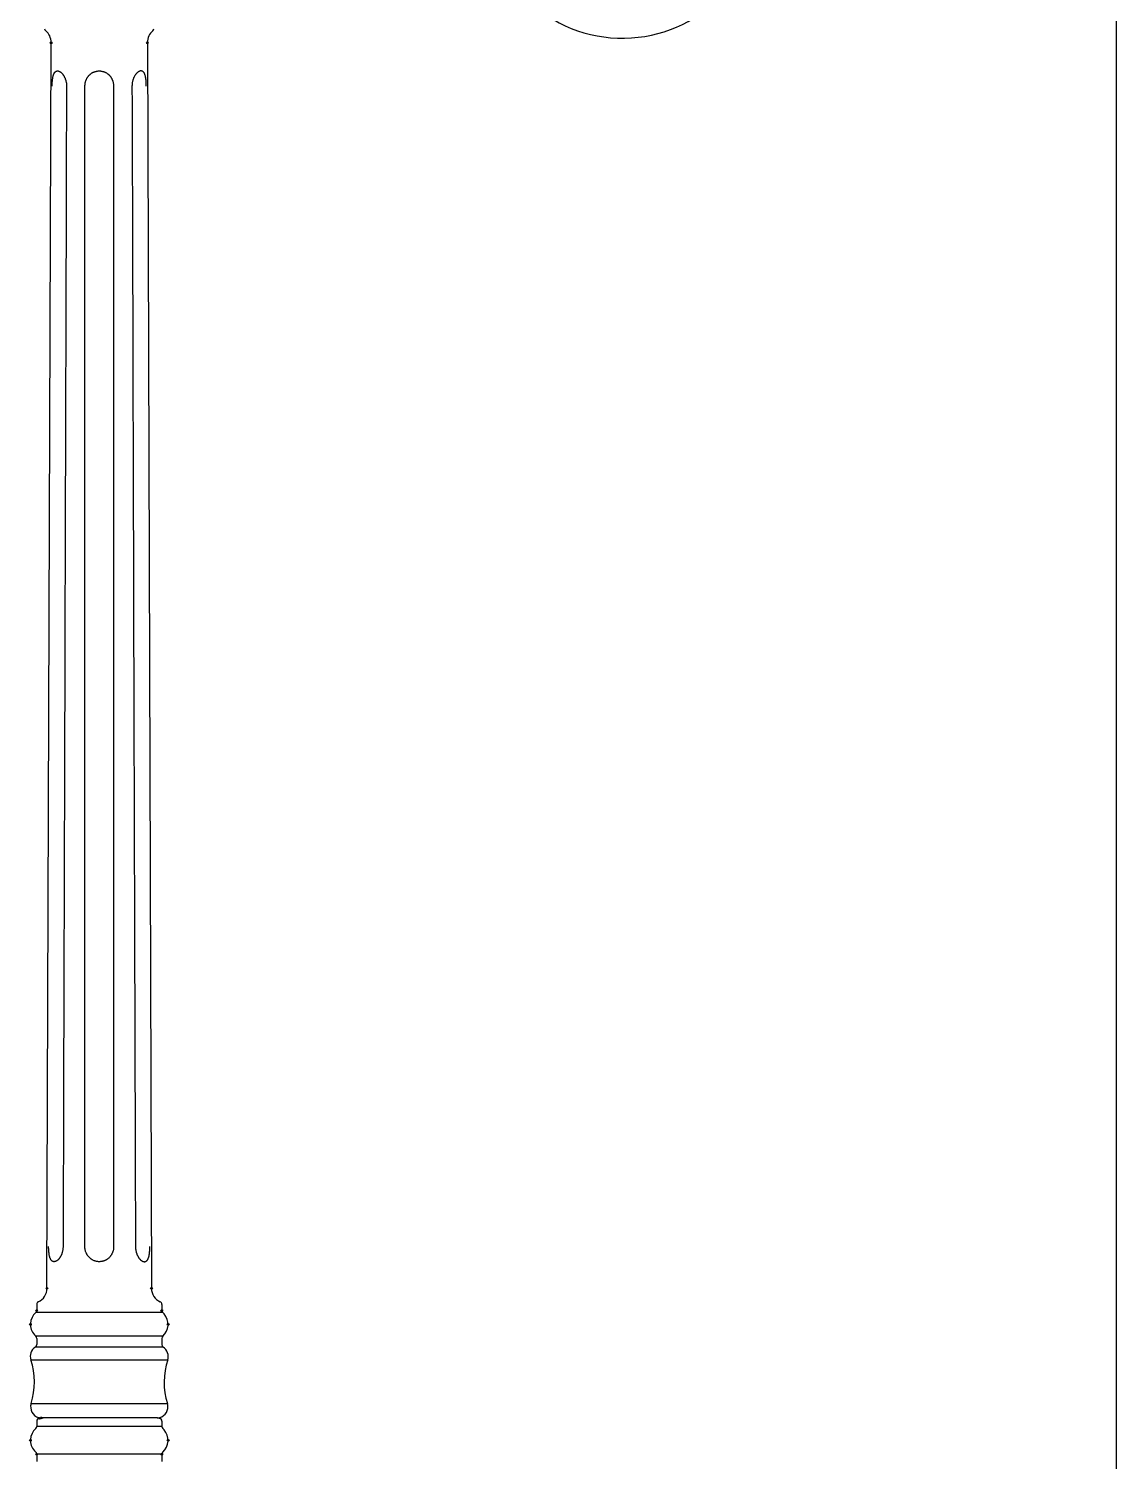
# Model space of a CAD drawing. Extents: x 0 to 113, y 0 to 427.
# Drawn here: x 18.1 to 101.7, y 244 to 354.1 of the extents above; entities that cross this region are included whole.
import ezdxf

# ---------------------------------------------------------------- set-up
doc = ezdxf.new("R2010")
doc.units = 0
doc.layers.add('LIVELLO_1', color=160, linetype='Continuous')

# ---------------------------------------------------------------- blocks, each defined once
blk = doc.blocks.new('AI9-BLK1')
at = {"layer": 'LIVELLO_1', "color": 7}
for p, q in [((45.63, 213.54), (45.63, 26.06)), ((-36.62, 43.47), (-36.3, 139.29)), ((-28.9, 139.29), (-28.58, 43.47)), ((-37.41, 42.23), (-37.41, 41.76)), ((-27.78, 42.23), (-27.78, 41.76)), ((-27.71, 41.6), (-37.48, 41.6)), ((-27.71, 39.79), (-37.48, 39.79)), ((-27.69, 38.95), (-37.51, 38.95)), ((-37.41, 39.62), (-37.41, 39.14)), ((-27.78, 39.62), (-27.78, 39.14)), ((-37.86, 37.97), (-27.33, 37.97)), ((-37.84, 34.61), (-27.36, 34.61)), ((-37.41, 33.25), (-37.41, 32.85)), ((-37.2, 33.47), (-36.91, 33.5)), ((-28.12, 33.5), (-37.07, 33.5)), ((-28.29, 33.5), (-36.91, 33.5)), ((-28, 33.47), (-28.29, 33.5)), ((-27.78, 33.25), (-27.78, 32.85)), ((-27.78, 32.85), (-37.41, 32.85)), ((-27.78, 30.71), (-37.41, 30.71)), ((-37.41, 30.71), (-37.41, 30.16)), ((-27.78, 30.71), (-27.78, 30.16))]:
    blk.add_line(p, q, dxfattribs=at)
for centre, radius in [((-28.58, 43.47), 0.0663), ((-37.19, 33.47), 0.0664), ((-37.89, 31.78), 0.0663), ((-27.3, 31.78), 0.0663)]:
    blk.add_circle(centre, radius, dxfattribs=at)
for centre, major_axis, ratio in [((-36.3, 139.25), (0.0015, -0.0679), 0.978199), ((-28.9, 139.25), (0.0005, -0.0679), 0.977129), ((-36.62, 43.47), (0.0668, 0), 0.98462), ((-37.41, 41.76), (0.0674, 0), 0.977012), ((-27.79, 41.76), (0.0674, 0), 0.977735), ((-37.89, 40.69), (0.0663, 0), 0.961323), ((-27.3, 40.69), (0.0663, 0), 0.961071), ((-37.07, 33.5), (0.0004, -0.0718), 0.924444), ((-37.41, 30.71), (0.0674, 0), 0.94888), ((-27.79, 30.71), (0.0674, 0), 0.949624)]:
    blk.add_ellipse(centre, major_axis=major_axis, ratio=ratio, dxfattribs=at)
for points, knots in [([(-2.88, 149.94), (-2.78, 144.13), (2, 139.51), (7.81, 139.61), (13.47, 139.7), (18.04, 144.27), (18.13, 149.94)], [0, 0, 0, 0, 1, 1, 1, 2, 2, 2, 2]), ([(-36.22, 135.92), (-36.22, 135.97), (-36.22, 136.01), (-36.22, 136.05), (-36.22, 136.09), (-36.22, 136.13), (-36.21, 136.17), (-36.21, 136.2), (-36.21, 136.23), (-36.21, 136.26), (-36.2, 136.29), (-36.2, 136.32), (-36.2, 136.35), (-36.2, 136.37), (-36.2, 136.39), (-36.19, 136.41), (-36.19, 136.43), (-36.19, 136.45), (-36.19, 136.47), (-36.18, 136.49), (-36.18, 136.51), (-36.18, 136.53), (-36.17, 136.55), (-36.17, 136.57), (-36.17, 136.59), (-36.16, 136.61), (-36.16, 136.63), (-36.16, 136.65), (-36.15, 136.67), (-36.15, 136.69), (-36.14, 136.7), (-36.14, 136.72), (-36.13, 136.74), (-36.13, 136.75), (-36.12, 136.77), (-36.12, 136.78), (-36.11, 136.8), (-36.11, 136.82), (-36.1, 136.83), (-36.1, 136.84), (-36.09, 136.86), (-36.09, 136.87), (-36.08, 136.88), (-36.07, 136.9), (-36.07, 136.91), (-36.06, 136.92), (-36.06, 136.93), (-36.05, 136.94), (-36.04, 136.95), (-36.03, 136.96), (-36.03, 136.97), (-36.02, 136.98), (-36.02, 136.99), (-36.01, 137), (-36, 137.01), (-35.99, 137.01), (-35.99, 137.02), (-35.98, 137.03), (-35.97, 137.03), (-35.96, 137.04), (-35.96, 137.04), (-35.95, 137.05), (-35.94, 137.06), (-35.93, 137.06), (-35.92, 137.06), (-35.92, 137.07), (-35.91, 137.07), (-35.9, 137.08), (-35.89, 137.08), (-35.88, 137.08), (-35.88, 137.08), (-35.87, 137.09), (-35.86, 137.09), (-35.85, 137.09), (-35.84, 137.09), (-35.83, 137.09), (-35.83, 137.09), (-35.81, 137.09), (-35.81, 137.09), (-35.81, 137.09), (-35.78, 137.09), (-35.78, 137.09), (-35.77, 137.09), (-35.76, 137.09), (-35.75, 137.09), (-35.74, 137.08), (-35.73, 137.08), (-35.72, 137.08), (-35.71, 137.08), (-35.7, 137.08), (-35.69, 137.07), (-35.68, 137.06), (-35.67, 137.06), (-35.67, 137.06), (-35.65, 137.05), (-35.64, 137.05), (-35.63, 137.04), (-35.62, 137.04), (-35.61, 137.03), (-35.61, 137.03), (-35.59, 137.02), (-35.58, 137.01), (-35.58, 137.01), (-35.56, 137), (-35.55, 136.99), (-35.54, 136.98), (-35.53, 136.97), (-35.52, 136.96), (-35.51, 136.95), (-35.5, 136.94), (-35.49, 136.93), (-35.48, 136.92), (-35.47, 136.91), (-35.45, 136.9), (-35.45, 136.89), (-35.43, 136.87), (-35.42, 136.86), (-35.41, 136.85), (-35.4, 136.83), (-35.39, 136.82), (-35.38, 136.8), (-35.37, 136.79), (-35.36, 136.77), (-35.35, 136.75), (-35.34, 136.74), (-35.33, 136.72), (-35.32, 136.7), (-35.31, 136.69), (-35.3, 136.67), (-35.29, 136.65), (-35.28, 136.63), (-35.27, 136.61), (-35.26, 136.59), (-35.25, 136.57), (-35.24, 136.55), (-35.23, 136.53), (-35.22, 136.51), (-35.22, 136.49), (-35.21, 136.47), (-35.2, 136.45), (-35.2, 136.43), (-35.19, 136.41), (-35.18, 136.39), (-35.18, 136.37), (-35.17, 136.35), (-35.16, 136.32), (-35.16, 136.29), (-35.15, 136.26), (-35.14, 136.23), (-35.14, 136.2), (-35.13, 136.17), (-35.13, 136.13), (-35.12, 136.09), (-35.12, 136.05), (-35.12, 136.01), (-35.12, 135.97), (-35.12, 135.92)], [0, 0, 0, 0, 1, 1, 1, 2, 2, 2, 3, 3, 3, 4, 4, 4, 5, 5, 5, 6, 6, 6, 7, 7, 7, 8, 8, 8, 9, 9, 9, 10, 10, 10, 11, 11, 11, 12, 12, 12, 13, 13, 13, 14, 14, 14, 15, 15, 15, 16, 16, 16, 17, 17, 17, 18, 18, 18, 19, 19, 19, 20, 20, 20, 21, 21, 21, 22, 22, 22, 23, 23, 23, 24, 24, 24, 25, 25, 25, 26, 26, 26, 27, 27, 27, 28, 28, 28, 29, 29, 29, 30, 30, 30, 31, 31, 31, 32, 32, 32, 33, 33, 33, 34, 34, 34, 35, 35, 35, 36, 36, 36, 37, 37, 37, 38, 38, 38, 39, 39, 39, 40, 40, 40, 41, 41, 41, 42, 42, 42, 43, 43, 43, 44, 44, 44, 45, 45, 45, 46, 46, 46, 47, 47, 47, 48, 48, 48, 49, 49, 49, 50, 50, 50, 51, 51, 51, 52, 52, 52, 52]), ([(-33.7, 135.92), (-33.7, 135.96), (-33.7, 136), (-33.69, 136.04), (-33.69, 136.08), (-33.68, 136.12), (-33.68, 136.15), (-33.67, 136.18), (-33.67, 136.21), (-33.66, 136.24), (-33.65, 136.27), (-33.64, 136.3), (-33.63, 136.32), (-33.63, 136.34), (-33.62, 136.36), (-33.61, 136.38), (-33.61, 136.4), (-33.6, 136.42), (-33.59, 136.44), (-33.58, 136.46), (-33.57, 136.48), (-33.56, 136.5), (-33.55, 136.52), (-33.54, 136.53), (-33.53, 136.55), (-33.52, 136.57), (-33.51, 136.59), (-33.49, 136.61), (-33.48, 136.63), (-33.47, 136.64), (-33.46, 136.66), (-33.44, 136.68), (-33.43, 136.7), (-33.42, 136.71), (-33.4, 136.73), (-33.39, 136.75), (-33.37, 136.76), (-33.36, 136.77), (-33.35, 136.79), (-33.33, 136.8), (-33.31, 136.82), (-33.3, 136.83), (-33.28, 136.84), (-33.27, 136.86), (-33.25, 136.87), (-33.24, 136.88), (-33.22, 136.89), (-33.2, 136.91), (-33.19, 136.92), (-33.17, 136.93), (-33.16, 136.94), (-33.14, 136.94), (-33.13, 136.96), (-33.11, 136.97), (-33.09, 136.97), (-33.07, 136.98), (-33.06, 136.99), (-33.04, 137), (-33.03, 137.01), (-33.01, 137.01), (-32.99, 137.02), (-32.98, 137.02), (-32.96, 137.03), (-32.95, 137.03), (-32.93, 137.04), (-32.92, 137.04), (-32.9, 137.05), (-32.88, 137.06), (-32.86, 137.06), (-32.84, 137.06), (-32.82, 137.07), (-32.8, 137.08), (-32.77, 137.08), (-32.74, 137.08), (-32.72, 137.09), (-32.69, 137.09), (-32.66, 137.09), (-32.63, 137.09), (-32.6, 137.09)], [0, 0, 0, 0, 1, 1, 1, 2, 2, 2, 3, 3, 3, 4, 4, 4, 5, 5, 5, 6, 6, 6, 7, 7, 7, 8, 8, 8, 9, 9, 9, 10, 10, 10, 11, 11, 11, 12, 12, 12, 13, 13, 13, 14, 14, 14, 15, 15, 15, 16, 16, 16, 17, 17, 17, 18, 18, 18, 19, 19, 19, 20, 20, 20, 21, 21, 21, 22, 22, 22, 23, 23, 23, 24, 24, 24, 25, 25, 25, 26, 26, 26, 26]), ([(-32.6, 137.09), (-32.57, 137.09), (-32.53, 137.09), (-32.51, 137.09), (-32.48, 137.09), (-32.45, 137.08), (-32.42, 137.08), (-32.4, 137.08), (-32.38, 137.07), (-32.35, 137.06), (-32.33, 137.06), (-32.31, 137.06), (-32.29, 137.05), (-32.28, 137.04), (-32.26, 137.04), (-32.25, 137.03), (-32.23, 137.03), (-32.22, 137.02), (-32.2, 137.02), (-32.19, 137.01), (-32.17, 137.01), (-32.15, 137), (-32.14, 136.99), (-32.12, 136.98), (-32.11, 136.97), (-32.09, 136.97), (-32.07, 136.96), (-32.05, 136.95), (-32.04, 136.94), (-32.02, 136.93), (-32.01, 136.92), (-31.99, 136.91), (-31.97, 136.89), (-31.96, 136.88), (-31.94, 136.87), (-31.93, 136.86), (-31.91, 136.84), (-31.89, 136.83), (-31.88, 136.82), (-31.86, 136.8), (-31.85, 136.79), (-31.84, 136.78), (-31.82, 136.76), (-31.81, 136.75), (-31.79, 136.73), (-31.78, 136.71), (-31.76, 136.7), (-31.75, 136.68), (-31.74, 136.66), (-31.73, 136.65), (-31.71, 136.63), (-31.7, 136.61), (-31.69, 136.59), (-31.68, 136.58), (-31.67, 136.56), (-31.66, 136.54), (-31.65, 136.52), (-31.64, 136.5), (-31.63, 136.48), (-31.61, 136.46), (-31.61, 136.44), (-31.6, 136.42), (-31.59, 136.4), (-31.58, 136.38), (-31.57, 136.36), (-31.57, 136.34), (-31.56, 136.33), (-31.55, 136.3), (-31.54, 136.27), (-31.54, 136.24), (-31.53, 136.21), (-31.52, 136.18), (-31.52, 136.15), (-31.51, 136.12), (-31.5, 136.08), (-31.5, 136.04), (-31.5, 136), (-31.5, 135.96), (-31.5, 135.92)], [0, 0, 0, 0, 1, 1, 1, 2, 2, 2, 3, 3, 3, 4, 4, 4, 5, 5, 5, 6, 6, 6, 7, 7, 7, 8, 8, 8, 9, 9, 9, 10, 10, 10, 11, 11, 11, 12, 12, 12, 13, 13, 13, 14, 14, 14, 15, 15, 15, 16, 16, 16, 17, 17, 17, 18, 18, 18, 19, 19, 19, 20, 20, 20, 21, 21, 21, 22, 22, 22, 23, 23, 23, 24, 24, 24, 25, 25, 25, 26, 26, 26, 26]), ([(-28.98, 135.92), (-28.98, 135.97), (-28.98, 136.01), (-28.98, 136.05), (-28.98, 136.09), (-28.98, 136.13), (-28.98, 136.17), (-28.99, 136.2), (-28.99, 136.23), (-28.99, 136.26), (-28.99, 136.29), (-28.99, 136.32), (-29, 136.35), (-29, 136.37), (-29, 136.39), (-29, 136.41), (-29, 136.43), (-29.01, 136.45), (-29.01, 136.47), (-29.01, 136.49), (-29.02, 136.51), (-29.02, 136.53), (-29.02, 136.55), (-29.02, 136.57), (-29.03, 136.59), (-29.03, 136.61), (-29.04, 136.63), (-29.04, 136.65), (-29.04, 136.67), (-29.05, 136.69), (-29.05, 136.7), (-29.06, 136.72), (-29.06, 136.74), (-29.07, 136.75), (-29.07, 136.77), (-29.08, 136.78), (-29.08, 136.8), (-29.09, 136.82), (-29.09, 136.83), (-29.1, 136.84), (-29.1, 136.86), (-29.11, 136.87), (-29.12, 136.88), (-29.12, 136.9), (-29.13, 136.91), (-29.13, 136.92), (-29.14, 136.93), (-29.15, 136.94), (-29.15, 136.95), (-29.16, 136.96), (-29.17, 136.97), (-29.17, 136.98), (-29.18, 136.99), (-29.19, 137), (-29.2, 137.01), (-29.2, 137.01), (-29.21, 137.02), (-29.22, 137.03), (-29.22, 137.03), (-29.23, 137.04), (-29.24, 137.04), (-29.24, 137.05), (-29.25, 137.06), (-29.26, 137.06), (-29.27, 137.06), (-29.28, 137.07), (-29.29, 137.07), (-29.29, 137.08), (-29.3, 137.08), (-29.31, 137.08), (-29.32, 137.08), (-29.33, 137.09), (-29.34, 137.09), (-29.34, 137.09), (-29.35, 137.09), (-29.36, 137.09), (-29.36, 137.09), (-29.39, 137.09), (-29.39, 137.09), (-29.39, 137.09), (-29.42, 137.09), (-29.42, 137.09), (-29.42, 137.09), (-29.43, 137.09), (-29.44, 137.09), (-29.45, 137.08), (-29.46, 137.08), (-29.47, 137.08), (-29.48, 137.08), (-29.49, 137.08), (-29.5, 137.07), (-29.51, 137.06), (-29.52, 137.06), (-29.53, 137.06), (-29.54, 137.05), (-29.55, 137.05), (-29.56, 137.04), (-29.57, 137.04), (-29.58, 137.03), (-29.59, 137.03), (-29.6, 137.02), (-29.61, 137.01), (-29.62, 137.01), (-29.63, 137), (-29.64, 136.99), (-29.65, 136.98), (-29.66, 136.97), (-29.67, 136.96), (-29.68, 136.95), (-29.7, 136.94), (-29.71, 136.93), (-29.72, 136.92), (-29.73, 136.91), (-29.74, 136.9), (-29.75, 136.88), (-29.76, 136.87), (-29.77, 136.86), (-29.78, 136.84), (-29.79, 136.83), (-29.81, 136.82), (-29.82, 136.8), (-29.83, 136.78), (-29.84, 136.77), (-29.85, 136.75), (-29.86, 136.74), (-29.87, 136.72), (-29.88, 136.7), (-29.89, 136.69), (-29.9, 136.67), (-29.91, 136.65), (-29.92, 136.63), (-29.93, 136.61), (-29.94, 136.59), (-29.95, 136.57), (-29.96, 136.55), (-29.96, 136.53), (-29.97, 136.51), (-29.98, 136.49), (-29.99, 136.47), (-29.99, 136.45), (-30, 136.43), (-30.01, 136.41), (-30.01, 136.39), (-30.02, 136.37), (-30.02, 136.35), (-30.03, 136.32), (-30.04, 136.29), (-30.05, 136.26), (-30.05, 136.23), (-30.06, 136.2), (-30.06, 136.17), (-30.07, 136.13), (-30.07, 136.09), (-30.07, 136.05), (-30.08, 136.01), (-30.08, 135.97), (-30.08, 135.92)], [0, 0, 0, 0, 1, 1, 1, 2, 2, 2, 3, 3, 3, 4, 4, 4, 5, 5, 5, 6, 6, 6, 7, 7, 7, 8, 8, 8, 9, 9, 9, 10, 10, 10, 11, 11, 11, 12, 12, 12, 13, 13, 13, 14, 14, 14, 15, 15, 15, 16, 16, 16, 17, 17, 17, 18, 18, 18, 19, 19, 19, 20, 20, 20, 21, 21, 21, 22, 22, 22, 23, 23, 23, 24, 24, 24, 25, 25, 25, 26, 26, 26, 27, 27, 27, 28, 28, 28, 29, 29, 29, 30, 30, 30, 31, 31, 31, 32, 32, 32, 33, 33, 33, 34, 34, 34, 35, 35, 35, 36, 36, 36, 37, 37, 37, 38, 38, 38, 39, 39, 39, 40, 40, 40, 41, 41, 41, 42, 42, 42, 43, 43, 43, 44, 44, 44, 45, 45, 45, 46, 46, 46, 47, 47, 47, 48, 48, 48, 49, 49, 49, 50, 50, 50, 51, 51, 51, 52, 52, 52, 52]), ([(-35.12, 135.92), (-35.16, 121.05), (-35.21, 106.18), (-35.25, 91.3), (-35.29, 76.43), (-35.34, 61.56), (-35.38, 46.69)], [0, 0, 0, 0, 1, 1, 1, 2, 2, 2, 2]), ([(-33.7, 46.69), (-33.7, 61.56), (-33.7, 76.43), (-33.7, 91.3), (-33.7, 106.18), (-33.7, 121.05), (-33.7, 135.92)], [0, 0, 0, 0, 1, 1, 1, 2, 2, 2, 2]), ([(-31.5, 135.92), (-31.49, 121.05), (-31.49, 106.18), (-31.49, 91.3), (-31.49, 76.43), (-31.49, 61.56), (-31.49, 46.69)], [0, 0, 0, 0, 1, 1, 1, 2, 2, 2, 2]), ([(-30.08, 135.92), (-30.03, 121.05), (-29.99, 106.18), (-29.95, 91.3), (-29.9, 76.43), (-29.86, 61.56), (-29.81, 46.69)], [0, 0, 0, 0, 1, 1, 1, 2, 2, 2, 2]), ([(-35.38, 46.69), (-35.38, 46.64), (-35.38, 46.6), (-35.39, 46.55), (-35.39, 46.51), (-35.4, 46.48), (-35.4, 46.43), (-35.41, 46.41), (-35.41, 46.38), (-35.42, 46.35), (-35.42, 46.32), (-35.43, 46.29), (-35.44, 46.26), (-35.44, 46.24), (-35.45, 46.22), (-35.46, 46.19), (-35.46, 46.18), (-35.47, 46.16), (-35.48, 46.14), (-35.48, 46.11), (-35.49, 46.09), (-35.5, 46.08), (-35.51, 46.06), (-35.52, 46.03), (-35.53, 46.02), (-35.53, 46), (-35.54, 45.98), (-35.55, 45.96), (-35.56, 45.94), (-35.57, 45.92), (-35.58, 45.91), (-35.59, 45.89), (-35.6, 45.87), (-35.61, 45.86), (-35.62, 45.84), (-35.63, 45.83), (-35.64, 45.81), (-35.65, 45.8), (-35.66, 45.78), (-35.67, 45.77), (-35.68, 45.75), (-35.69, 45.74), (-35.7, 45.73), (-35.71, 45.72), (-35.73, 45.7), (-35.74, 45.69), (-35.75, 45.68), (-35.76, 45.67), (-35.77, 45.66), (-35.78, 45.65), (-35.79, 45.64), (-35.8, 45.63), (-35.81, 45.63), (-35.82, 45.62), (-35.83, 45.61), (-35.84, 45.6), (-35.85, 45.6), (-35.86, 45.59), (-35.87, 45.58), (-35.88, 45.58), (-35.89, 45.57), (-35.9, 45.56), (-35.91, 45.56), (-35.92, 45.55), (-35.93, 45.55), (-35.94, 45.55), (-35.95, 45.54), (-35.96, 45.53), (-35.97, 45.53), (-35.98, 45.53), (-35.99, 45.53), (-36, 45.52), (-36.01, 45.52), (-36.02, 45.52), (-36.03, 45.52), (-36.04, 45.52), (-36.05, 45.51), (-36.06, 45.51), (-36.07, 45.51), (-36.07, 45.51), (-36.09, 45.51), (-36.09, 45.51), (-36.1, 45.52), (-36.11, 45.52), (-36.12, 45.52), (-36.13, 45.52), (-36.14, 45.52), (-36.15, 45.53), (-36.15, 45.53), (-36.16, 45.53), (-36.17, 45.53), (-36.18, 45.54), (-36.19, 45.54), (-36.2, 45.55), (-36.2, 45.55), (-36.21, 45.56), (-36.22, 45.56), (-36.23, 45.57), (-36.24, 45.58), (-36.24, 45.58), (-36.25, 45.59), (-36.26, 45.59), (-36.26, 45.6), (-36.27, 45.61), (-36.28, 45.62), (-36.29, 45.63), (-36.29, 45.63), (-36.3, 45.64), (-36.31, 45.65), (-36.31, 45.66), (-36.32, 45.67), (-36.33, 45.68), (-36.33, 45.7), (-36.34, 45.71), (-36.34, 45.72), (-36.35, 45.73), (-36.36, 45.75), (-36.36, 45.76), (-36.37, 45.78), (-36.38, 45.79), (-36.38, 45.8), (-36.39, 45.82), (-36.39, 45.83), (-36.4, 45.85), (-36.4, 45.87), (-36.4, 45.88), (-36.41, 45.9), (-36.41, 45.92), (-36.42, 45.94), (-36.42, 45.95), (-36.43, 45.97), (-36.43, 45.99), (-36.44, 46.01), (-36.44, 46.03), (-36.44, 46.05), (-36.45, 46.07), (-36.45, 46.09), (-36.45, 46.11), (-36.46, 46.13), (-36.46, 46.15), (-36.46, 46.17), (-36.46, 46.19), (-36.46, 46.21), (-36.47, 46.23), (-36.47, 46.25), (-36.47, 46.28), (-36.47, 46.31), (-36.48, 46.34), (-36.48, 46.37), (-36.48, 46.4), (-36.48, 46.43), (-36.48, 46.47), (-36.49, 46.51), (-36.49, 46.55), (-36.49, 46.6), (-36.49, 46.64), (-36.49, 46.69)], [0, 0, 0, 0, 1, 1, 1, 2, 2, 2, 3, 3, 3, 4, 4, 4, 5, 5, 5, 6, 6, 6, 7, 7, 7, 8, 8, 8, 9, 9, 9, 10, 10, 10, 11, 11, 11, 12, 12, 12, 13, 13, 13, 14, 14, 14, 15, 15, 15, 16, 16, 16, 17, 17, 17, 18, 18, 18, 19, 19, 19, 20, 20, 20, 21, 21, 21, 22, 22, 22, 23, 23, 23, 24, 24, 24, 25, 25, 25, 26, 26, 26, 27, 27, 27, 28, 28, 28, 29, 29, 29, 30, 30, 30, 31, 31, 31, 32, 32, 32, 33, 33, 33, 34, 34, 34, 35, 35, 35, 36, 36, 36, 37, 37, 37, 38, 38, 38, 39, 39, 39, 40, 40, 40, 41, 41, 41, 42, 42, 42, 43, 43, 43, 44, 44, 44, 45, 45, 45, 46, 46, 46, 47, 47, 47, 48, 48, 48, 49, 49, 49, 50, 50, 50, 51, 51, 51, 52, 52, 52, 52]), ([(-32.6, 45.51), (-32.63, 45.51), (-32.67, 45.52), (-32.7, 45.52), (-32.73, 45.52), (-32.76, 45.53), (-32.79, 45.53), (-32.81, 45.54), (-32.83, 45.54), (-32.86, 45.55), (-32.88, 45.55), (-32.9, 45.56), (-32.93, 45.57), (-32.94, 45.57), (-32.96, 45.58), (-32.98, 45.58), (-32.99, 45.59), (-33.01, 45.6), (-33.03, 45.6), (-33.04, 45.61), (-33.06, 45.62), (-33.08, 45.63), (-33.09, 45.64), (-33.11, 45.64), (-33.13, 45.65), (-33.15, 45.67), (-33.16, 45.67), (-33.18, 45.69), (-33.2, 45.7), (-33.21, 45.71), (-33.23, 45.72), (-33.25, 45.73), (-33.27, 45.75), (-33.28, 45.76), (-33.3, 45.78), (-33.32, 45.79), (-33.33, 45.81), (-33.35, 45.82), (-33.37, 45.84), (-33.38, 45.85), (-33.4, 45.87), (-33.41, 45.89), (-33.43, 45.91), (-33.44, 45.92), (-33.46, 45.94), (-33.47, 45.96), (-33.48, 45.98), (-33.5, 46), (-33.51, 46.02), (-33.52, 46.03), (-33.53, 46.06), (-33.55, 46.08), (-33.56, 46.1), (-33.57, 46.12), (-33.58, 46.14), (-33.59, 46.16), (-33.6, 46.18), (-33.61, 46.19), (-33.61, 46.22), (-33.62, 46.24), (-33.63, 46.26), (-33.64, 46.29), (-33.65, 46.32), (-33.66, 46.35), (-33.67, 46.38), (-33.67, 46.41), (-33.68, 46.43), (-33.69, 46.48), (-33.69, 46.51), (-33.7, 46.55), (-33.7, 46.6), (-33.7, 46.64), (-33.7, 46.69)], [0, 0, 0, 0, 1, 1, 1, 2, 2, 2, 3, 3, 3, 4, 4, 4, 5, 5, 5, 6, 6, 6, 7, 7, 7, 8, 8, 8, 9, 9, 9, 10, 10, 10, 11, 11, 11, 12, 12, 12, 13, 13, 13, 14, 14, 14, 15, 15, 15, 16, 16, 16, 17, 17, 17, 18, 18, 18, 19, 19, 19, 20, 20, 20, 21, 21, 21, 22, 22, 22, 23, 23, 23, 24, 24, 24, 24]), ([(-31.49, 46.69), (-31.49, 46.64), (-31.49, 46.6), (-31.5, 46.55), (-31.5, 46.51), (-31.51, 46.47), (-31.51, 46.43), (-31.52, 46.4), (-31.53, 46.38), (-31.54, 46.34), (-31.55, 46.32), (-31.56, 46.29), (-31.57, 46.26), (-31.57, 46.24), (-31.58, 46.22), (-31.59, 46.19), (-31.6, 46.18), (-31.61, 46.16), (-31.62, 46.14), (-31.63, 46.11), (-31.64, 46.09), (-31.65, 46.08), (-31.66, 46.06), (-31.67, 46.03), (-31.69, 46.02), (-31.7, 46), (-31.71, 45.98), (-31.73, 45.96), (-31.74, 45.94), (-31.75, 45.92), (-31.77, 45.91), (-31.78, 45.89), (-31.8, 45.87), (-31.82, 45.85), (-31.83, 45.83), (-31.85, 45.82), (-31.86, 45.8), (-31.88, 45.79), (-31.89, 45.78), (-31.91, 45.76), (-31.93, 45.75), (-31.95, 45.73), (-31.96, 45.72), (-31.98, 45.71), (-32, 45.7), (-32.02, 45.69), (-32.03, 45.67), (-32.05, 45.67), (-32.07, 45.65), (-32.09, 45.64), (-32.1, 45.64), (-32.12, 45.63), (-32.14, 45.62), (-32.15, 45.61), (-32.17, 45.6), (-32.19, 45.6), (-32.2, 45.59), (-32.22, 45.58), (-32.24, 45.58), (-32.25, 45.57), (-32.27, 45.57), (-32.29, 45.56), (-32.31, 45.55), (-32.34, 45.55), (-32.36, 45.54), (-32.38, 45.54), (-32.41, 45.53), (-32.44, 45.53), (-32.47, 45.52), (-32.5, 45.52), (-32.53, 45.52), (-32.57, 45.51), (-32.6, 45.51)], [0, 0, 0, 0, 1, 1, 1, 2, 2, 2, 3, 3, 3, 4, 4, 4, 5, 5, 5, 6, 6, 6, 7, 7, 7, 8, 8, 8, 9, 9, 9, 10, 10, 10, 11, 11, 11, 12, 12, 12, 13, 13, 13, 14, 14, 14, 15, 15, 15, 16, 16, 16, 17, 17, 17, 18, 18, 18, 19, 19, 19, 20, 20, 20, 21, 21, 21, 22, 22, 22, 23, 23, 23, 24, 24, 24, 24]), ([(-29.81, 46.69), (-29.81, 46.64), (-29.81, 46.6), (-29.81, 46.55), (-29.81, 46.51), (-29.8, 46.48), (-29.79, 46.44), (-29.79, 46.41), (-29.78, 46.38), (-29.78, 46.35), (-29.77, 46.32), (-29.76, 46.29), (-29.76, 46.26), (-29.75, 46.24), (-29.75, 46.22), (-29.74, 46.19), (-29.73, 46.18), (-29.72, 46.16), (-29.72, 46.14), (-29.71, 46.11), (-29.7, 46.1), (-29.7, 46.08), (-29.69, 46.06), (-29.68, 46.03), (-29.67, 46.02), (-29.66, 46), (-29.65, 45.98), (-29.64, 45.96), (-29.63, 45.94), (-29.62, 45.92), (-29.61, 45.91), (-29.6, 45.89), (-29.59, 45.87), (-29.59, 45.86), (-29.58, 45.84), (-29.56, 45.83), (-29.56, 45.81), (-29.55, 45.8), (-29.54, 45.78), (-29.52, 45.77), (-29.51, 45.76), (-29.5, 45.74), (-29.49, 45.73), (-29.48, 45.72), (-29.47, 45.7), (-29.46, 45.7), (-29.45, 45.68), (-29.44, 45.67), (-29.43, 45.66), (-29.42, 45.65), (-29.41, 45.64), (-29.4, 45.64), (-29.39, 45.63), (-29.38, 45.62), (-29.37, 45.61), (-29.35, 45.6), (-29.34, 45.6), (-29.33, 45.59), (-29.32, 45.58), (-29.31, 45.58), (-29.3, 45.57), (-29.29, 45.56), (-29.28, 45.56), (-29.27, 45.55), (-29.26, 45.55), (-29.25, 45.55), (-29.24, 45.54), (-29.23, 45.53), (-29.22, 45.53), (-29.21, 45.53), (-29.21, 45.53), (-29.2, 45.52), (-29.18, 45.52), (-29.17, 45.52), (-29.17, 45.52), (-29.16, 45.52), (-29.15, 45.51), (-29.14, 45.51), (-29.13, 45.51), (-29.13, 45.51), (-29.1, 45.51), (-29.1, 45.51), (-29.09, 45.52), (-29.08, 45.52), (-29.08, 45.52), (-29.07, 45.52), (-29.06, 45.52), (-29.05, 45.53), (-29.04, 45.53), (-29.03, 45.53), (-29.02, 45.53), (-29.02, 45.54), (-29.01, 45.54), (-29, 45.55), (-28.99, 45.55), (-28.98, 45.56), (-28.98, 45.56), (-28.97, 45.57), (-28.96, 45.58), (-28.95, 45.58), (-28.95, 45.59), (-28.94, 45.59), (-28.93, 45.6), (-28.92, 45.61), (-28.92, 45.62), (-28.91, 45.63), (-28.9, 45.63), (-28.9, 45.64), (-28.89, 45.65), (-28.88, 45.66), (-28.87, 45.67), (-28.87, 45.68), (-28.86, 45.7), (-28.86, 45.71), (-28.85, 45.72), (-28.84, 45.73), (-28.84, 45.75), (-28.83, 45.76), (-28.83, 45.78), (-28.82, 45.79), (-28.82, 45.8), (-28.81, 45.82), (-28.8, 45.83), (-28.8, 45.85), (-28.79, 45.87), (-28.79, 45.88), (-28.78, 45.9), (-28.78, 45.92), (-28.78, 45.94), (-28.77, 45.95), (-28.77, 45.97), (-28.76, 45.99), (-28.76, 46.01), (-28.76, 46.03), (-28.75, 46.05), (-28.75, 46.07), (-28.75, 46.09), (-28.74, 46.11), (-28.74, 46.13), (-28.74, 46.15), (-28.73, 46.17), (-28.73, 46.19), (-28.73, 46.21), (-28.73, 46.23), (-28.73, 46.25), (-28.72, 46.28), (-28.72, 46.31), (-28.72, 46.34), (-28.72, 46.37), (-28.71, 46.4), (-28.71, 46.43), (-28.71, 46.47), (-28.71, 46.51), (-28.71, 46.55), (-28.71, 46.6), (-28.71, 46.64), (-28.71, 46.69)], [0, 0, 0, 0, 1, 1, 1, 2, 2, 2, 3, 3, 3, 4, 4, 4, 5, 5, 5, 6, 6, 6, 7, 7, 7, 8, 8, 8, 9, 9, 9, 10, 10, 10, 11, 11, 11, 12, 12, 12, 13, 13, 13, 14, 14, 14, 15, 15, 15, 16, 16, 16, 17, 17, 17, 18, 18, 18, 19, 19, 19, 20, 20, 20, 21, 21, 21, 22, 22, 22, 23, 23, 23, 24, 24, 24, 25, 25, 25, 26, 26, 26, 27, 27, 27, 28, 28, 28, 29, 29, 29, 30, 30, 30, 31, 31, 31, 32, 32, 32, 33, 33, 33, 34, 34, 34, 35, 35, 35, 36, 36, 36, 37, 37, 37, 38, 38, 38, 39, 39, 39, 40, 40, 40, 41, 41, 41, 42, 42, 42, 43, 43, 43, 44, 44, 44, 45, 45, 45, 46, 46, 46, 47, 47, 47, 48, 48, 48, 49, 49, 49, 50, 50, 50, 51, 51, 51, 52, 52, 52, 52]), ([(-37.48, 41.6), (-37.98, 41.16), (-38.03, 40.39), (-37.58, 39.89), (-37.55, 39.85), (-37.52, 39.82), (-37.48, 39.79)], [0, 0, 0, 0, 1, 1, 1, 2, 2, 2, 2]), ([(-27.71, 39.79), (-27.21, 40.23), (-27.17, 41), (-27.61, 41.5), (-27.64, 41.54), (-27.68, 41.57), (-27.71, 41.6)], [0, 0, 0, 0, 1, 1, 1, 2, 2, 2, 2]), ([(-37.84, 34.61), (-37.98, 34.15), (-37.72, 33.67), (-37.27, 33.53), (-37.2, 33.51), (-37.14, 33.5), (-37.07, 33.5)], [0, 0, 0, 0, 1, 1, 1, 2, 2, 2, 2]), ([(-28.12, 33.5), (-27.65, 33.53), (-27.29, 33.94), (-27.32, 34.41), (-27.33, 34.48), (-27.34, 34.55), (-27.36, 34.61)], [0, 0, 0, 0, 1, 1, 1, 2, 2, 2, 2]), ([(-37.48, 32.69), (-37.98, 32.24), (-38.03, 31.48), (-37.58, 30.98), (-37.55, 30.94), (-37.52, 30.91), (-37.48, 30.88)], [0, 0, 0, 0, 1, 1, 1, 2, 2, 2, 2]), ([(-27.71, 30.88), (-27.21, 31.32), (-27.17, 32.09), (-27.61, 32.59), (-27.64, 32.62), (-27.68, 32.66), (-27.71, 32.69)], [0, 0, 0, 0, 1, 1, 1, 2, 2, 2, 2])]:
    blk.add_open_spline(points, degree=3, knots=knots, dxfattribs=at)
for points in [[(-36.8, 140.34), (-36.8, 140.28), (-36.77, 140.22), (-36.72, 140.18)], [(-36.3, 139.29), (-36.3, 139.63), (-36.45, 139.96), (-36.72, 140.18)], [(-28.47, 140.18), (-28.74, 139.96), (-28.9, 139.63), (-28.9, 139.29)], [(-28.47, 140.18), (-28.43, 140.22), (-28.4, 140.28), (-28.4, 140.34)], [(-37.29, 42.43), (-36.88, 42.62), (-36.62, 43.02), (-36.62, 43.47)], [(-28.58, 43.47), (-28.58, 43.02), (-28.31, 42.62), (-27.91, 42.43)], [(-37.29, 42.43), (-37.36, 42.4), (-37.41, 42.32), (-37.41, 42.23)], [(-27.78, 42.23), (-27.78, 42.32), (-27.83, 42.4), (-27.91, 42.43)], [(-37.48, 41.6), (-37.44, 41.64), (-37.41, 41.7), (-37.41, 41.76)], [(-27.78, 41.76), (-27.78, 41.7), (-27.76, 41.64), (-27.71, 41.6)], [(-37.41, 39.62), (-37.41, 39.69), (-37.44, 39.74), (-37.48, 39.79)], [(-27.71, 39.79), (-27.76, 39.74), (-27.78, 39.69), (-27.78, 39.62)], [(-37.51, 38.95), (-37.84, 38.74), (-37.98, 38.34), (-37.86, 37.97)], [(-37.51, 38.95), (-37.45, 39), (-37.41, 39.06), (-37.41, 39.14)], [(-27.78, 39.14), (-27.78, 39.06), (-27.75, 39), (-27.69, 38.95)], [(-27.33, 37.97), (-27.22, 38.34), (-27.36, 38.74), (-27.69, 38.95)], [(-37.84, 34.61), (-37.5, 35.7), (-37.51, 36.88), (-37.86, 37.97)], [(-27.33, 37.97), (-27.69, 36.88), (-27.7, 35.7), (-27.36, 34.61)], [(-37.2, 33.47), (-37.31, 33.47), (-37.41, 33.37), (-37.41, 33.25)], [(-27.78, 33.25), (-27.78, 33.37), (-27.88, 33.47), (-28, 33.47)], [(-37.48, 32.69), (-37.44, 32.73), (-37.41, 32.79), (-37.41, 32.85)], [(-27.78, 32.85), (-27.78, 32.79), (-27.76, 32.73), (-27.71, 32.69)], [(-37.41, 30.71), (-37.41, 30.78), (-37.44, 30.84), (-37.48, 30.88)], [(-27.71, 30.88), (-27.76, 30.84), (-27.78, 30.78), (-27.78, 30.71)]]:
    blk.add_open_spline(points, degree=3, dxfattribs=at)

msp = doc.modelspace()

# ---------------------------------------------------------------- block references
at = {"layer": 'LIVELLO_1', "color": 7}
msp.add_blockref('AI9-BLK1', (56.115782, 213.800387), dxfattribs=at)

doc.saveas('drawing.dxf')
